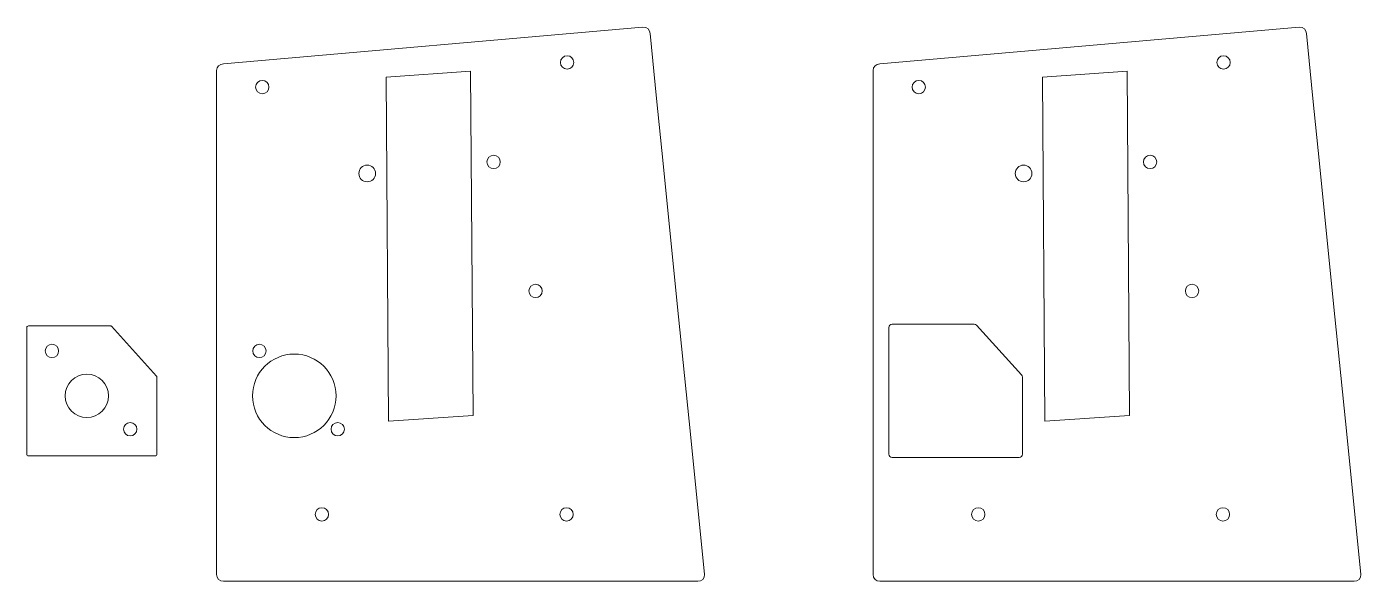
# Model space of a CAD drawing. Header units: millimetres. Extents: x -284 to 116, y -63 to 103.
import ezdxf

# ---------------------------------------------------------------- set-up
doc = ezdxf.new("R2010")
doc.units = ezdxf.units.MM
doc.header["$MEASUREMENT"] = 0
doc.layers.add('Layer 1', color=7, linetype='Continuous')

msp = doc.modelspace()

# ---------------------------------------------------------------- linework, layer by layer
at = {"layer": 'Layer 1', "color": 250, "lineweight": 9}
for centre, major_axis, ratio in [((-122.0643, 91.9989), (0, 2), 1), ((74.4272, 91.9989), (0, 2), 1), ((-213.3126, 84.6225), (0, 2), 1), ((-16.8211, 84.6225), (0, 2), 1), ((-144.0654, 62.1893), (0, 2), 1), ((52.4261, 62.1893), (0, 2), 1), ((-181.915, 58.7517), (0, 2.5), 1), ((14.5765, 58.7517), (0, 2.5), 1), ((-131.5061, 23.5598), (0, 2), 1), ((64.9854, 23.5598), (0, 2), 1), ((-276.2797, 5.5891), (0, 2), 1), ((-203.7468, -7.8562), (0, 12.5001), 0.999992), ((-214.1857, 5.5891), (0, 2), 1), ((-265.8408, -7.8562), (0, 6.5001), 0.99998462), ((-252.8422, -17.8426), (0, 2), 1), ((-190.7482, -17.8426), (0, 2), 1), ((-195.4827, -43.3518), (0, 2), 1), ((-122.2416, -43.3518), (0, 2), 1), ((1.0088, -43.3518), (0, 2), 1), ((74.2499, -43.3518), (0, 2), 1)]:
    msp.add_ellipse(centre, major_axis=major_axis, ratio=ratio, dxfattribs=at)
for points, knots in [([(-224.9769, -63.4048), (-224.9769, -63.4048), (-82.9434, -63.4048), (-82.9434, -63.4048), (-82.9434, -63.4048), (-81.8434, -63.4048), (-80.8334, -62.4989), (-80.9434, -61.4052), (-80.9434, -61.4052), (-80.9434, -61.4052), (-85.0755, -20.3617), (-85.0755, -20.3617), (-85.0755, -20.3617), (-85.0755, -20.3617), (-89.2075, 20.6817), (-89.2075, 20.6817), (-89.2075, 20.6817), (-89.2075, 20.6817), (-93.3471, 61.747), (-93.3471, 61.747), (-93.3471, 61.747), (-93.3471, 61.747), (-95.3039, 81.1833), (-95.3039, 81.1833), (-95.3039, 81.1833), (-95.3039, 81.1833), (-97.257, 100.6152), (-97.257, 100.6152), (-97.257, 100.6152), (-97.3237, 101.7224), (-98.0536, 102.7064), (-99.4773, 102.6058), (-99.4773, 102.6058), (-99.4773, 102.6058), (-224.9769, 91.5952), (-224.9769, 91.5952), (-224.9769, 91.5952), (-226.0726, 91.4993), (-226.9769, 90.6946), (-226.9769, 89.5955), (-226.9769, 89.5955), (-226.9769, 89.5955), (-226.9769, -61.4052), (-226.9769, -61.4052), (-226.9769, -61.4052), (-226.9769, -62.5044), (-226.0769, -63.4048), (-224.9769, -63.4048)], [0, 0, 0, 0, 0.07692308, 0.07692308, 0.07692308, 0.07692308, 0.15384615, 0.15384615, 0.15384615, 0.15384615, 0.23076923, 0.23076923, 0.23076923, 0.23076923, 0.30769231, 0.30769231, 0.30769231, 0.30769231, 0.38461538, 0.38461538, 0.38461538, 0.38461538, 0.46153846, 0.46153846, 0.46153846, 0.46153846, 0.53846154, 0.53846154, 0.53846154, 0.53846154, 0.61538462, 0.61538462, 0.61538462, 0.61538462, 0.69230769, 0.69230769, 0.69230769, 0.69230769, 0.76923077, 0.76923077, 0.76923077, 0.76923077, 0.84615385, 0.84615385, 0.84615385, 0.84615385, 1, 1, 1, 1]), ([(-28.4854, -63.4048), (-28.4854, -63.4048), (113.5481, -63.4048), (113.5481, -63.4048), (113.5481, -63.4048), (114.6481, -63.4048), (115.6581, -62.4989), (115.5481, -61.4052), (115.5481, -61.4052), (115.5481, -61.4052), (111.416, -20.3617), (111.416, -20.3617), (111.416, -20.3617), (111.416, -20.3617), (107.284, 20.6817), (107.284, 20.6817), (107.284, 20.6817), (107.284, 20.6817), (103.1444, 61.747), (103.1444, 61.747), (103.1444, 61.747), (103.1444, 61.747), (101.1876, 81.1833), (101.1876, 81.1833), (101.1876, 81.1833), (101.1876, 81.1833), (99.2345, 100.6152), (99.2345, 100.6152), (99.2345, 100.6152), (99.1678, 101.7224), (98.4379, 102.7064), (97.0142, 102.6058), (97.0142, 102.6058), (97.0142, 102.6058), (-28.4854, 91.5952), (-28.4854, 91.5952), (-28.4854, 91.5952), (-29.5811, 91.4993), (-30.4854, 90.6946), (-30.4854, 89.5955), (-30.4854, 89.5955), (-30.4854, 89.5955), (-30.4854, -61.4052), (-30.4854, -61.4052), (-30.4854, -61.4052), (-30.4854, -62.5044), (-29.5854, -63.4048), (-28.4854, -63.4048)], [0, 0, 0, 0, 0.07692308, 0.07692308, 0.07692308, 0.07692308, 0.15384615, 0.15384615, 0.15384615, 0.15384615, 0.23076923, 0.23076923, 0.23076923, 0.23076923, 0.30769231, 0.30769231, 0.30769231, 0.30769231, 0.38461538, 0.38461538, 0.38461538, 0.38461538, 0.46153846, 0.46153846, 0.46153846, 0.46153846, 0.53846154, 0.53846154, 0.53846154, 0.53846154, 0.61538462, 0.61538462, 0.61538462, 0.61538462, 0.69230769, 0.69230769, 0.69230769, 0.69230769, 0.76923077, 0.76923077, 0.76923077, 0.76923077, 0.84615385, 0.84615385, 0.84615385, 0.84615385, 1, 1, 1, 1]), ([(-176.2369, 87.6112), (-176.2369, 87.6112), (-150.9455, 89.3687), (-150.9455, 89.3687), (-150.9455, 89.3687), (-150.9455, 89.3687), (-150.2384, -13.7187), (-150.2384, -13.7187), (-150.2384, -13.7187), (-150.2384, -13.7187), (-175.5299, -15.4763), (-175.5299, -15.4763), (-175.5299, -15.4763), (-175.5299, -15.4763), (-176.2369, 87.6112), (-176.2369, 87.6112)], [0, 0, 0, 0, 0.2, 0.2, 0.2, 0.2, 0.4, 0.4, 0.4, 0.4, 0.6, 0.6, 0.6, 0.6, 1, 1, 1, 1]), ([(20.2546, 87.6112), (20.2546, 87.6112), (45.546, 89.3687), (45.546, 89.3687), (45.546, 89.3687), (45.546, 89.3687), (46.2531, -13.7187), (46.2531, -13.7187), (46.2531, -13.7187), (46.2531, -13.7187), (20.9616, -15.4763), (20.9616, -15.4763), (20.9616, -15.4763), (20.9616, -15.4763), (20.2546, 87.6112), (20.2546, 87.6112)], [0, 0, 0, 0, 0.2, 0.2, 0.2, 0.2, 0.4, 0.4, 0.4, 0.4, 0.6, 0.6, 0.6, 0.6, 1, 1, 1, 1]), ([(-283.3419, -25.8426), (-283.3419, -25.8426), (-245.3417, -25.8426), (-245.3417, -25.8426), (-245.3417, -25.8426), (-245.3417, -25.8426), (-245.3413, -25.8426), (-245.3413, -25.8426), (-245.3413, -25.8426), (-245.3413, -25.8426), (-245.3413, -25.8446), (-245.3413, -25.8446), (-245.3413, -25.8446), (-245.2051, -25.8446), (-245.0798, -25.7877), (-244.9879, -25.6964), (-244.9879, -25.6964), (-244.9879, -25.6964), (-244.9888, -25.6954), (-244.9888, -25.6954), (-244.9888, -25.6954), (-244.8981, -25.6047), (-244.8416, -25.4798), (-244.8416, -25.343), (-244.8416, -25.343), (-244.8416, -25.343), (-244.8416, -25.3426), (-244.8416, -25.3426), (-244.8416, -25.3426), (-244.8416, -25.3426), (-244.8396, -25.3426), (-244.8396, -25.3426), (-244.8396, -25.3426), (-244.8396, -25.3426), (-244.8506, -2.3024), (-244.8506, -2.3024), (-244.8506, -2.3024), (-244.8567, -2.2194), (-244.8711, -2.1432), (-244.8955, -2.077), (-244.8955, -2.077), (-244.9156, -2.0223), (-244.9418, -1.9755), (-244.9745, -1.9393), (-244.9745, -1.9393), (-244.9745, -1.9393), (-258.4723, 12.9673), (-258.4723, 12.9673), (-258.4723, 12.9673), (-258.5245, 13.0249), (-258.5803, 13.0667), (-258.6395, 13.0926), (-258.6395, 13.0926), (-258.7002, 13.1192), (-258.7697, 13.1323), (-258.8473, 13.1322), (-258.8473, 13.1322), (-258.8473, 13.1322), (-283.3419, 13.0885), (-283.3419, 13.0885), (-283.3419, 13.0885), (-283.4781, 13.0883), (-283.6038, 13.0312), (-283.6959, 12.9397), (-283.6959, 12.9397), (-283.6959, 12.9397), (-283.6949, 12.9387), (-283.6949, 12.9387), (-283.6949, 12.9387), (-283.7856, 12.848), (-283.842, 12.7232), (-283.842, 12.5865), (-283.842, 12.5865), (-283.842, 12.5865), (-283.842, -25.3426), (-283.842, -25.3426), (-283.842, -25.3426), (-283.842, -25.4796), (-283.7855, -25.6046), (-283.6947, -25.6954), (-283.6947, -25.6954), (-283.604, -25.7861), (-283.4789, -25.8426), (-283.3419, -25.8426)], [0, 0, 0, 0, 0.04545455, 0.04545455, 0.04545455, 0.04545455, 0.09090909, 0.09090909, 0.09090909, 0.09090909, 0.13636364, 0.13636364, 0.13636364, 0.13636364, 0.18181818, 0.18181818, 0.18181818, 0.18181818, 0.22727273, 0.22727273, 0.22727273, 0.22727273, 0.27272727, 0.27272727, 0.27272727, 0.27272727, 0.31818182, 0.31818182, 0.31818182, 0.31818182, 0.36363636, 0.36363636, 0.36363636, 0.36363636, 0.40909091, 0.40909091, 0.40909091, 0.40909091, 0.45454545, 0.45454545, 0.45454545, 0.45454545, 0.5, 0.5, 0.5, 0.5, 0.54545455, 0.54545455, 0.54545455, 0.54545455, 0.59090909, 0.59090909, 0.59090909, 0.59090909, 0.63636364, 0.63636364, 0.63636364, 0.63636364, 0.68181818, 0.68181818, 0.68181818, 0.68181818, 0.72727273, 0.72727273, 0.72727273, 0.72727273, 0.77272727, 0.77272727, 0.77272727, 0.77272727, 0.81818182, 0.81818182, 0.81818182, 0.81818182, 0.86363636, 0.86363636, 0.86363636, 0.86363636, 0.90909091, 0.90909091, 0.90909091, 0.90909091, 1, 1, 1, 1]), ([(-24.7555, -26.3426), (-24.7555, -26.3426), (13.2447, -26.3426), (13.2447, -26.3426), (13.2447, -26.3426), (13.7948, -26.3426), (14.245, -25.8926), (14.2448, -25.3426), (14.2448, -25.3426), (14.2448, -25.3426), (14.2338, -2.2672), (14.2338, -2.2672), (14.2338, -2.2672), (14.2147, -2.0087), (14.1397, -1.7807), (13.981, -1.6053), (13.981, -1.6053), (13.981, -1.6053), (0.4832, 13.3013), (0.4832, 13.3013), (0.4832, 13.3013), (0.2811, 13.5246), (0.0343, 13.6306), (-0.2609, 13.6302), (-0.2609, 13.6302), (-0.2609, 13.6302), (-24.7555, 13.5865), (-24.7555, 13.5865), (-24.7555, 13.5865), (-25.3055, 13.5856), (-25.7556, 13.1364), (-25.7556, 12.5865), (-25.7556, 12.5865), (-25.7556, 12.5865), (-25.7556, -25.3426), (-25.7556, -25.3426), (-25.7556, -25.3426), (-25.7556, -25.8926), (-25.3056, -26.3426), (-24.7555, -26.3426)], [0, 0, 0, 0, 0.09090909, 0.09090909, 0.09090909, 0.09090909, 0.18181818, 0.18181818, 0.18181818, 0.18181818, 0.27272727, 0.27272727, 0.27272727, 0.27272727, 0.36363636, 0.36363636, 0.36363636, 0.36363636, 0.45454545, 0.45454545, 0.45454545, 0.45454545, 0.54545455, 0.54545455, 0.54545455, 0.54545455, 0.63636364, 0.63636364, 0.63636364, 0.63636364, 0.72727273, 0.72727273, 0.72727273, 0.72727273, 0.81818182, 0.81818182, 0.81818182, 0.81818182, 1, 1, 1, 1])]:
    msp.add_open_spline(points, degree=3, knots=knots, dxfattribs=at)

doc.saveas('drawing.dxf')
